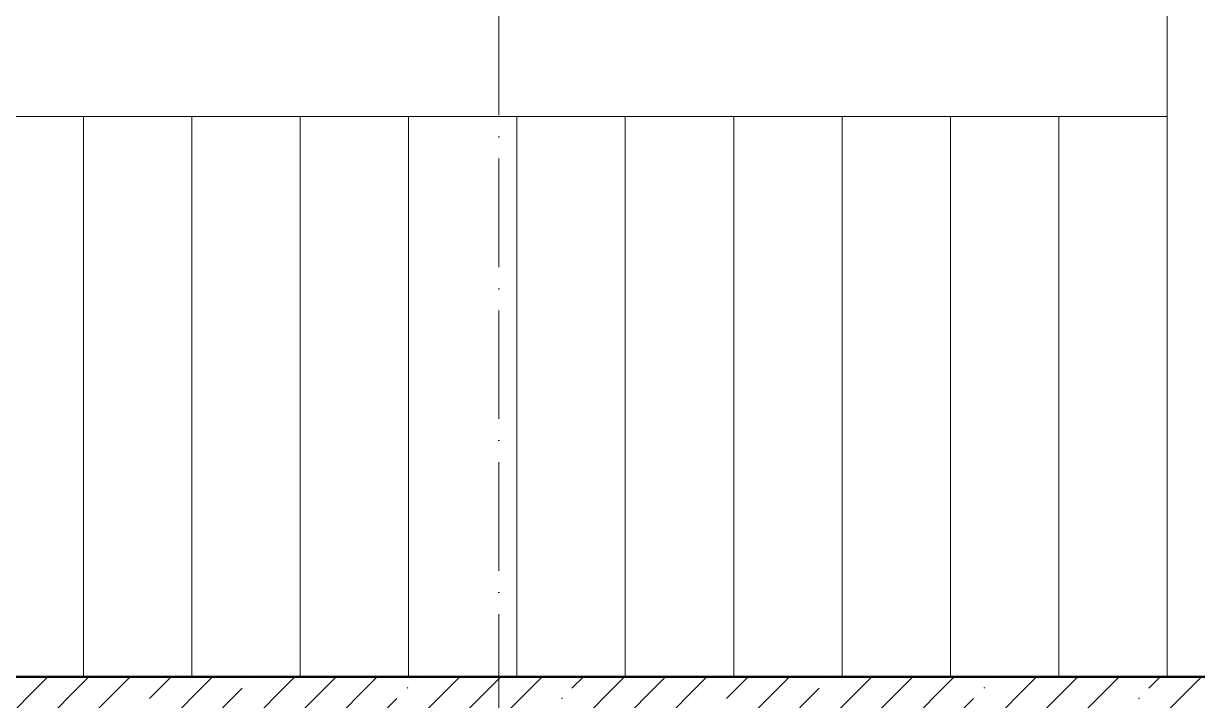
# Model space of a CAD drawing. Header units: millimetres. Extents: x -17017 to 628417, y -109036 to 199237.
# Drawn here: x 353505 to 356755, y -31498 to -29625 of the extents above; entities that cross this region are included whole.
import ezdxf

# ---------------------------------------------------------------- set-up
doc = ezdxf.new("R2010")
doc.units = ezdxf.units.MM
doc.linetypes.add('50_200_ШТРИХ_1Т_ш5_п1_п1_', pattern=[700, 500, -100, 0, -100])
for name, color, linetype, lineweight in [('A-WALL-____-MCUT-2', 7, 'Continuous', 50), ('A-WALL-____-PATT-1', 7, 'Continuous', 9), ('S-GRID-____-OTLN-1', 7, '50_200_ШТРИХ_1Т_ш5_п1_п1_', 9), ('S-STRS-____-OTLN-1', 7, 'Continuous', 9), ('стяжа', 7, 'Continuous', 30)]:
    doc.layers.add(name, color=color, linetype=linetype, lineweight=lineweight)

# ---------------------------------------------------------------- blocks, each defined once
blk = doc.blocks.new('3эт')
at = {"layer": 'S-GRID-____-OTLN-1', "color": 251, "ltscale": 0.6, "true_color": 0x636466}
blk.add_line((354820.7, 4029.4), (354820.7, -46882.4), dxfattribs=at)

msp = doc.modelspace()

# ---------------------------------------------------------------- hatches: boundary and pattern name
at = {"layer": 'A-WALL-____-PATT-1'}
h = msp.add_hatch(dxfattribs=at)
h.set_pattern_fill('FP_12', color=256, style=0, pattern_type=2)
h.set_pattern_definition([(45, (283770.7, -86863.46), (-114.04925, 114.04925), []), (45, (283884.76, -86863.46), (-114.04925, 114.04925), [201.612, -40.322, 3.353, -36.97])])
h.paths.add_polyline_path([(358220.7, -31682.4), (358220.7, -31432.4), (351720.7, -31432.4), (351720.7, -31682.4), (358170.7, -31682.4)], flags=0)

# ---------------------------------------------------------------- linework, layer by layer
at = {"layer": 'A-WALL-____-MCUT-2'}
msp.add_line((358220.7, -31432.4), (351720.7, -31432.4), dxfattribs=at)
at = {"layer": 'S-STRS-____-OTLN-1'}
for p, q in [((356670.7, -29582.4), (356670.7, -29882.4)), ((353670.7, -29882.4), (353370.7, -29882.4)), ((353970.7, -29882.4), (353670.7, -29882.4)), ((353670.7, -31432.4), (353670.7, -29882.4)), ((353670.7, -31432.4), (353670.7, -29882.4)), ((354270.7, -29882.4), (353970.7, -29882.4)), ((353970.7, -31432.4), (353970.7, -29882.4)), ((353970.7, -31432.4), (353970.7, -29882.4)), ((354570.7, -29882.4), (354270.7, -29882.4)), ((354270.7, -31432.4), (354270.7, -29882.4)), ((354270.7, -31432.4), (354270.7, -29882.4)), ((354870.7, -29882.4), (354570.7, -29882.4)), ((354570.7, -31432.4), (354570.7, -29882.4)), ((354570.7, -31432.4), (354570.7, -29882.4)), ((355170.7, -29882.4), (354870.7, -29882.4)), ((354870.7, -31432.4), (354870.7, -29882.4)), ((354870.7, -31432.4), (354870.7, -29882.4)), ((355470.7, -29882.4), (355170.7, -29882.4)), ((355170.7, -31432.4), (355170.7, -29882.4)), ((355170.7, -31432.4), (355170.7, -29882.4)), ((355770.7, -29882.4), (355470.7, -29882.4)), ((355470.7, -31432.4), (355470.7, -29882.4)), ((355470.7, -31432.4), (355470.7, -29882.4)), ((356070.7, -29882.4), (355770.7, -29882.4)), ((355770.7, -31432.4), (355770.7, -29882.4)), ((355770.7, -31432.4), (355770.7, -29882.4)), ((356370.7, -29882.4), (356070.7, -29882.4)), ((356070.7, -31432.4), (356070.7, -29882.4)), ((356070.7, -31432.4), (356070.7, -29882.4)), ((356670.7, -29882.4), (356370.7, -29882.4)), ((356370.7, -31432.4), (356370.7, -29882.4)), ((356370.7, -31432.4), (356370.7, -29882.4)), ((356670.7, -31432.4), (356670.7, -29882.4)), ((356670.7, -31432.4), (356670.7, -29882.4))]:
    msp.add_line(p, q, dxfattribs=at)

# ---------------------------------------------------------------- block references
at = {"layer": 'стяжа'}
msp.add_blockref('3эт', (0, 0), dxfattribs=at)

doc.saveas('drawing.dxf')
